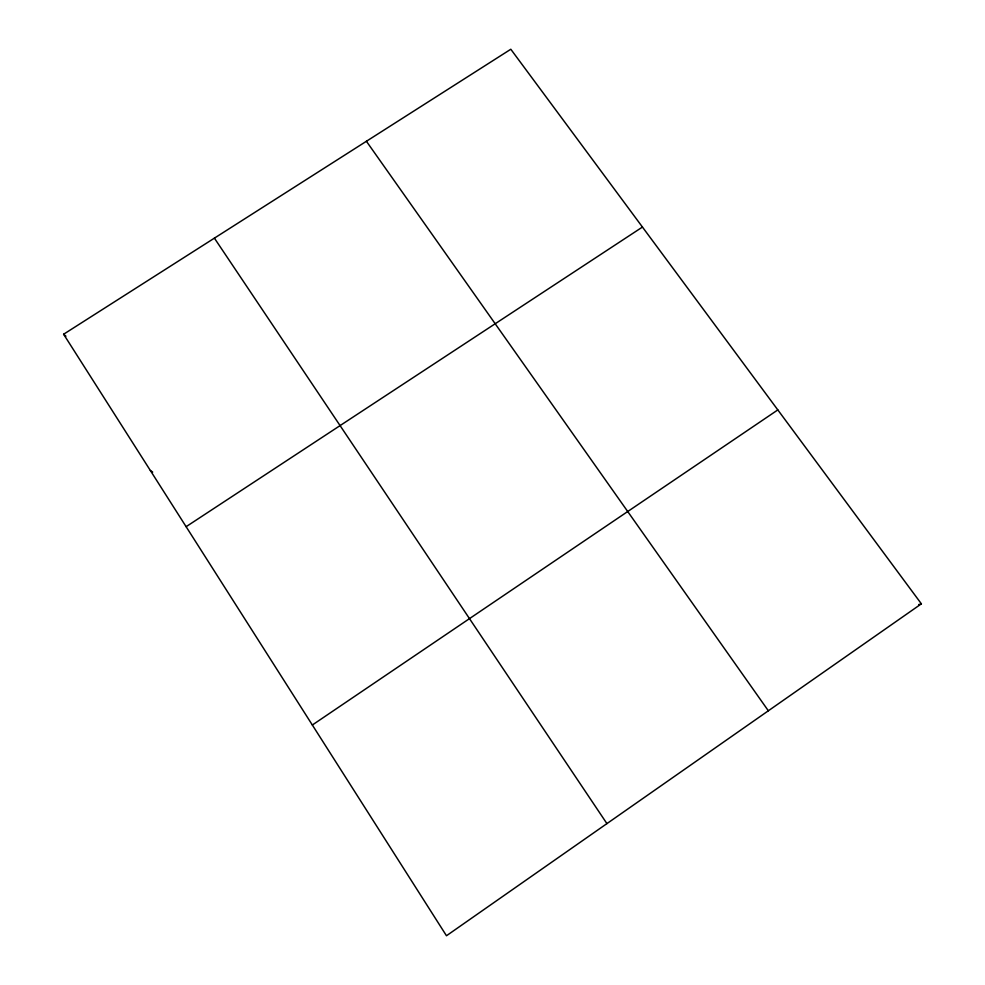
<?xml version="1.0" encoding="UTF-8"?>
<svg xmlns="http://www.w3.org/2000/svg" width="985" height="985" viewBox="0 0 985 985"><rect width="100%" height="100%" fill="white"/><g stroke="black" fill="none" stroke-linecap="round" stroke-linejoin="round"><path stroke-width="1.48" d="M921.381 603.83L446.476 935.75L63.619 334.235L510.809 49.25L921.381 603.83L918.722 604.568M312.344 725.009L777.83 409.908M186.116 526.692L642.454 227.055M150.36 470.522L152.7 472.086M63.619 334.235L65.933 336.193M366.408 141.274L768.349 710.788M214.398 238.148L606.92 823.608"/></g></svg>
